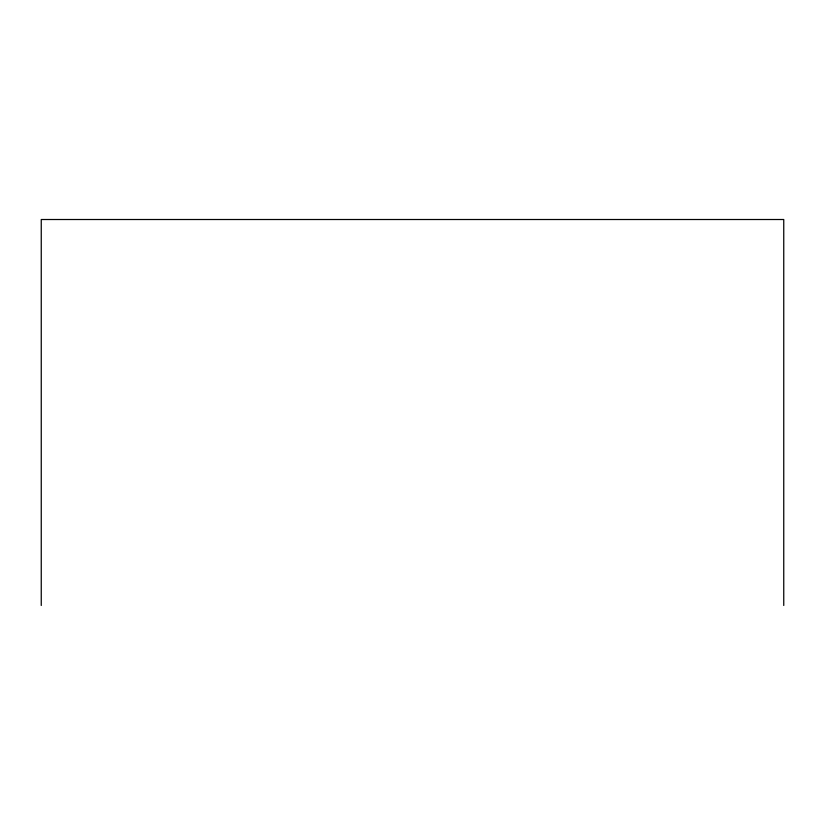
<?xml version="1.0" encoding="UTF-8"?>
<svg xmlns="http://www.w3.org/2000/svg" width="825" height="825" viewBox="0 0 825 825"><rect width="100%" height="100%" fill="white"/><g stroke="black" fill="none" stroke-linecap="round" stroke-linejoin="round"><path stroke-width="1.24" d="M783.75 605.488L783.75 219.512L41.25 219.512L41.25 605.488"/></g></svg>
